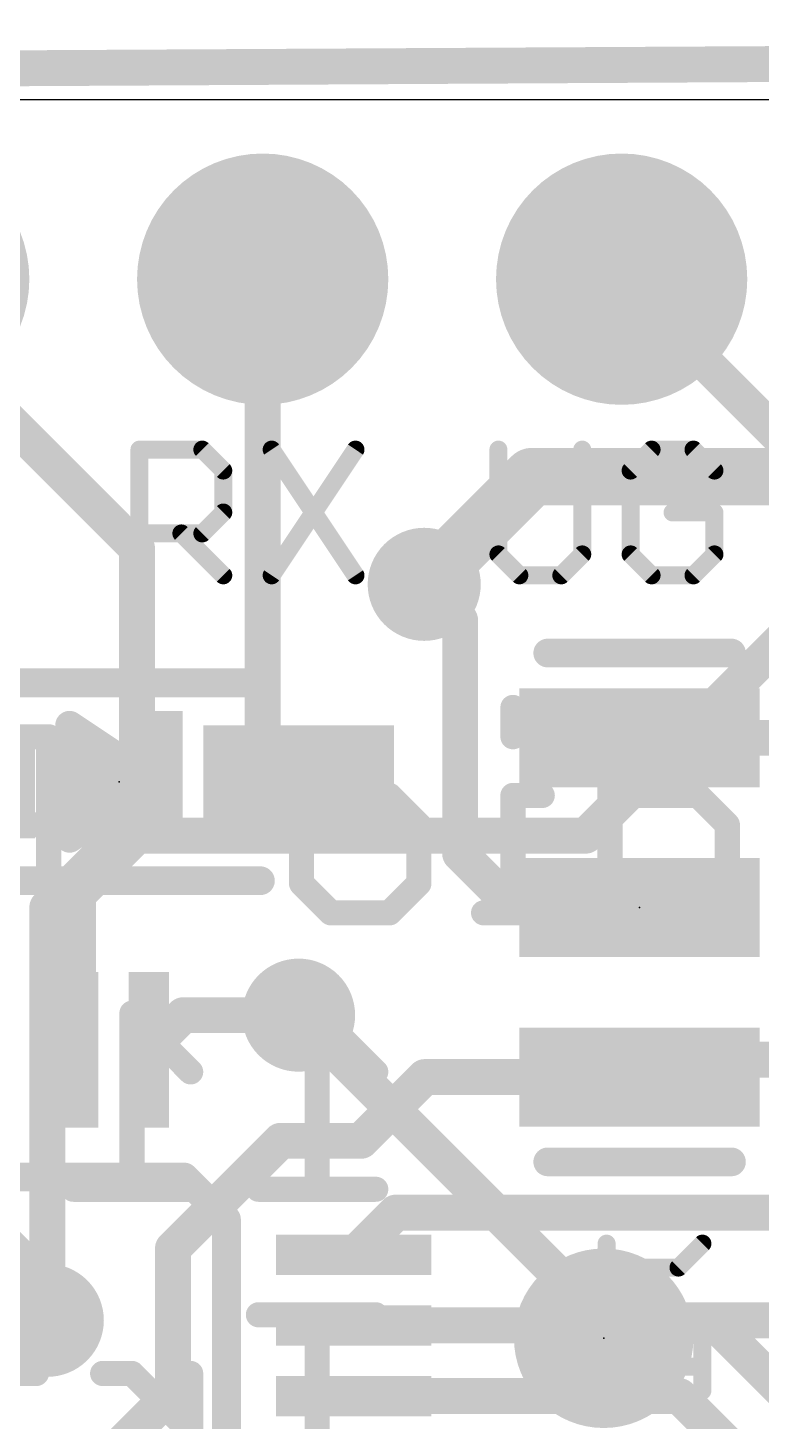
# Model space of a CAD drawing. Extents: x -0.5 to 47.2, y -0.5 to 23.4.
# Drawn here: x 18.66 to 23.85, y 13.51 to 23.37 of the extents above; entities that cross this region are included whole.
import ezdxf

# ---------------------------------------------------------------- set-up
doc = ezdxf.new("R2010")
doc.units = 0
for name, color, linetype in [('1', 12, 'CONTINUOUS'), ('16', 132, 'CONTINUOUS'), ('17', 110, 'CONTINUOUS'), ('18', 110, 'CONTINUOUS'), ('20', 53, 'CONTINUOUS'), ('21', 40, 'CONTINUOUS'), ('22', 6, 'CONTINUOUS'), ('23', 40, 'CONTINUOUS'), ('24', 6, 'CONTINUOUS')]:
    doc.layers.add(name, color=color, linetype=linetype)

# ---------------------------------------------------------------- blocks, each defined once
blk = doc.blocks.new('ROUNDP')
at = {"const_width": 0.5}
blk.add_lwpolyline([(0, -0.25, 1), (0, 0.25, 1), (0, -0.25)], format="xyb", dxfattribs=at)
blk = doc.blocks.new('RECT')
blk.add_solid([(-0.5, -0.5), (0.5, -0.5), (-0.5, 0.5), (0.5, 0.5)])
blk = doc.blocks.new('PIE')
at = {"const_width": 0.5}
blk.add_lwpolyline([(0, -0.25, 1), (0, 0.25, 1), (0, -0.25)], format="xyb", dxfattribs=at)
blk = doc.blocks.new('ROUNDV')
at = {"const_width": 0.5}
blk.add_lwpolyline([(0, -0.25, 1), (0, 0.25, 1), (0, -0.25)], format="xyb", dxfattribs=at)

msp = doc.modelspace()

# ---------------------------------------------------------------- linework, layer by layer
at = {"layer": '1'}
for points, const_width in [([(20.32, 18.288), (20.32, 21.59)], 0.254), ([(19.431, 19.685), (17.78, 21.336)], 0.254), ([(22.225, 20.193), (21.463, 19.431)], 0.4064), ([(32.258, 20.193), (22.225, 20.193)], 0.4064), ([(19.431, 17.653), (19.431, 19.685)], 0.254), ([(21.717, 19.177), (21.463, 19.431)], 0.254), ([(21.717, 17.526), (21.717, 19.177)], 0.254), ([(22.987, 18.345), (24.769, 18.345)], 0.254), ([(20.574, 18.034), (20.32, 18.288)], 0.254), ([(19.014, 17.236), (19.431, 17.653)], 0.254), ([(22.098, 17.145), (21.717, 17.526)], 0.254), ([(19.014, 16.138), (19.014, 17.236)], 0.254), ([(22.987, 17.145), (22.098, 17.145)], 0.254), ([(19.759, 16.383), (19.514, 16.138)], 0.254), ([(20.574, 16.383), (19.759, 16.383)], 0.254), ([(22.987, 15.945), (23.11, 16.068)], 0.254), ([(23.11, 16.068), (25.146, 16.068)], 0.254), ([(21.016, 15.494), (21.467, 15.945)], 0.254), ([(21.467, 15.945), (22.987, 15.945)], 0.254), ([(19.685, 14.732), (20.447, 15.494)], 0.254), ([(20.447, 15.494), (21.016, 15.494)], 0.254), ([(18.014, 15.26), (18.796, 14.478)], 0.254), ([(21.262, 14.986), (20.964, 14.688)], 0.254), ([(21.262, 14.986), (25.019, 14.986)], 0.254), ([(19.685, 13.716), (19.685, 14.732)], 0.254), ([(18.796, 14.478), (18.796, 14.224)], 0.254), ([(20.964, 14.188), (23.531, 14.188)], 0.254), ([(23.531, 14.188), (24.511, 13.208)], 0.254), ([(19.304, 13.335), (19.685, 13.716)], 0.254), ([(20.964, 13.688), (23.269, 13.688)], 0.254), ([(23.269, 13.688), (24.257, 12.7)], 0.254)]:
    msp.add_lwpolyline(points, dxfattribs=dict(at, const_width=const_width))
for points, const_width in [([(20.3835, 21.59, 1), (20.2565, 21.59)], 0.127), ([(22.225, 20.2946, 1), (22.225, 20.0914)], 0.2032), ([(22.2968, 20.1212, 1), (22.1532, 20.2648)], 0.2032), ([(19.4945, 19.685, 1), (19.3675, 19.685)], 0.127), ([(19.3861, 19.6401, 1), (19.4759, 19.7299)], 0.127), ([(21.3912, 19.5028, 1), (21.5348, 19.3592)], 0.2032), ([(21.5079, 19.4759, 1), (21.4181, 19.3861)], 0.127), ([(21.7805, 19.177, 1), (21.6535, 19.177)], 0.127), ([(21.6721, 19.1321, 1), (21.7619, 19.2219)], 0.127), ([(22.987, 18.4085, 1), (22.987, 18.2815)], 0.127), ([(20.3649, 18.3329, 1), (20.2751, 18.2431)], 0.127), ([(20.2565, 18.288, 1), (20.3835, 18.288)], 0.127), ([(20.5291, 17.9891, 1), (20.6189, 18.0789)], 0.127), ([(19.4759, 17.6081, 1), (19.3861, 17.6979)], 0.127), ([(19.3675, 17.653, 1), (19.4945, 17.653)], 0.127), ([(21.7619, 17.5709, 1), (21.6721, 17.4811)], 0.127), ([(21.6535, 17.526, 1), (21.7805, 17.526)], 0.127), ([(19.0775, 17.236, 1), (18.9505, 17.236)], 0.127), ([(18.9691, 17.2809, 1), (19.0589, 17.1911)], 0.127), ([(22.098, 17.2085, 1), (22.098, 17.0815)], 0.127), ([(22.0531, 17.1001, 1), (22.1429, 17.1899)], 0.127), ([(22.987, 17.0815, 1), (22.987, 17.2085)], 0.127), ([(19.759, 16.4465, 1), (19.759, 16.3195)], 0.127), ([(19.8039, 16.3381, 1), (19.7141, 16.4279)], 0.127), ([(20.574, 16.3195, 1), (20.574, 16.4465)], 0.127), ([(18.9505, 16.138, 1), (19.0775, 16.138)], 0.127), ([(19.4691, 16.1829, 1), (19.5589, 16.0931)], 0.127), ([(23.11, 16.1315, 1), (23.11, 16.0045)], 0.127), ([(23.1549, 16.0231, 1), (23.0651, 16.1129)], 0.127), ([(21.467, 16.0085, 1), (21.467, 15.8815)], 0.127), ([(21.5119, 15.9001, 1), (21.4221, 15.9899)], 0.127), ([(22.987, 15.8815, 1), (22.987, 16.0085)], 0.127), ([(22.9421, 15.9899, 1), (23.0319, 15.9001)], 0.127), ([(20.447, 15.5575, 1), (20.447, 15.4305)], 0.127), ([(20.4919, 15.4491, 1), (20.4021, 15.5389)], 0.127), ([(20.9711, 15.5389, 1), (21.0609, 15.4491)], 0.127), ([(21.016, 15.4305, 1), (21.016, 15.5575)], 0.127), ([(21.262, 15.0495, 1), (21.262, 14.9225)], 0.127), ([(21.3069, 14.9411, 1), (21.2171, 15.0309)], 0.127), ([(19.7485, 14.732, 1), (19.6215, 14.732)], 0.127), ([(19.6401, 14.7769, 1), (19.7299, 14.6871)], 0.127), ([(20.9191, 14.7329, 1), (21.0089, 14.6431)], 0.127), ([(18.8595, 14.478, 1), (18.7325, 14.478)], 0.127), ([(18.7511, 14.4331, 1), (18.8409, 14.5229)], 0.127), ([(20.964, 14.2515, 1), (20.964, 14.1245)], 0.127), ([(23.5759, 14.2329, 1), (23.4861, 14.1431)], 0.127), ([(23.531, 14.1245, 1), (23.531, 14.2515)], 0.127), ([(18.7325, 14.224, 1), (18.8595, 14.224)], 0.127), ([(19.7299, 13.6711, 1), (19.6401, 13.7609)], 0.127), ([(20.964, 13.7515, 1), (20.964, 13.6245)], 0.127), ([(23.3139, 13.7329, 1), (23.2241, 13.6431)], 0.127), ([(23.269, 13.6245, 1), (23.269, 13.7515)], 0.127), ([(19.6215, 13.716, 1), (19.7485, 13.716)], 0.127)]:
    msp.add_lwpolyline(points, format="xyb", dxfattribs=dict(at, const_width=const_width))
at = {"layer": '16'}
for points, const_width in [([(47.117, 23.241), (-0.381, 22.9764)], 0.254), ([(24.257, 20.193), (22.86, 21.59)], 0.254), ([(22.606, 17.653), (24.257, 19.304)], 0.254), ([(18.796, 17.145), (19.304, 17.653)], 0.254), ([(19.304, 17.653), (22.606, 17.653)], 0.254), ([(18.796, 14.224), (18.796, 17.145)], 0.254), ([(20.574, 16.383), (22.733, 14.224)], 0.254), ([(23.114, 14.097), (23.114, 14.224)], 0.4064), ([(22.733, 14.097), (23.114, 14.097)], 0.4064), ([(22.733, 14.224), (23.114, 14.224)], 0.254), ([(23.114, 14.224), (24.638, 14.224)], 0.254)]:
    msp.add_lwpolyline(points, dxfattribs=dict(at, const_width=const_width))
for points, const_width in [([(22.9049, 21.6349, 1), (22.8151, 21.5451)], 0.127), ([(19.304, 17.7165, 1), (19.304, 17.5895)], 0.127), ([(19.3489, 17.6081, 1), (19.2591, 17.6979)], 0.127), ([(22.5611, 17.6979, 1), (22.6509, 17.6081)], 0.127), ([(22.606, 17.5895, 1), (22.606, 17.7165)], 0.127), ([(18.8595, 17.145, 1), (18.7325, 17.145)], 0.127), ([(18.7511, 17.1899, 1), (18.8409, 17.1001)], 0.127), ([(20.6189, 16.4279, 1), (20.5291, 16.3381)], 0.127), ([(23.2156, 14.224, 1), (23.0124, 14.224)], 0.2032), ([(22.733, 14.1986, 1), (22.733, 13.9954)], 0.2032), ([(22.733, 14.2875, 1), (22.733, 14.1605)], 0.127), ([(22.6881, 14.1791, 1), (22.7779, 14.2689)], 0.127), ([(23.114, 14.2875, 1), (23.114, 14.1605)], 0.127), ([(23.114, 13.9954, 1), (23.114, 14.1986)], 0.2032), ([(23.114, 14.1605, 1), (23.114, 14.2875)], 0.127), ([(18.7325, 14.224, 1), (18.8595, 14.224)], 0.127), ([(23.0124, 14.097, 1), (23.2156, 14.097)], 0.2032)]:
    msp.add_lwpolyline(points, format="xyb", dxfattribs=dict(at, const_width=const_width))
at = {"layer": '20'}
msp.add_line((45.085, 22.86), (1.905, 22.86), dxfattribs=at)
at = {"layer": '21'}
for points, const_width in [([(19.4797, 20.3843, 1), (19.4162, 20.3843)], 0.0635), ([(19.448, 20.416, 1), (19.448, 20.3525)], 0.0635), ([(19.9153, 20.4067, 1), (19.8704, 20.3618)], 0.0635), ([(19.8929, 20.3525, 1), (19.8929, 20.416)], 0.0635), ([(20.4099, 20.4019, 1), (20.3571, 20.3666)], 0.0635), ([(21.0031, 20.3666, 1), (20.9503, 20.4019)], 0.0635), ([(22.0197, 20.3843, 1), (21.9562, 20.3843)], 0.0635), ([(22.6129, 20.3843, 1), (22.5494, 20.3843)], 0.0635), ([(23.0718, 20.416, 1), (23.0718, 20.3525)], 0.0635), ([(23.0942, 20.3618, 1), (23.0493, 20.4067)], 0.0635), ([(23.3908, 20.4067, 1), (23.3459, 20.3618)], 0.0635), ([(23.3684, 20.3525, 1), (23.3684, 20.416)], 0.0635), ([(20.0729, 20.236, 1), (20.0094, 20.236)], 0.0635), ([(20.0187, 20.2135, 1), (20.0636, 20.2584)], 0.0635), ([(22.901, 20.2584, 1), (22.946, 20.2135)], 0.0635), ([(22.9552, 20.236, 1), (22.8918, 20.236)], 0.0635), ([(23.4942, 20.2135, 1), (23.5391, 20.2584)], 0.0635), ([(20.0094, 19.9394, 1), (20.0729, 19.9394)], 0.0635), ([(20.0636, 19.9169, 1), (20.0187, 19.9618)], 0.0635), ([(23.2201, 19.9711, 1), (23.2201, 19.9076)], 0.0635), ([(23.5484, 19.9394, 1), (23.4849, 19.9394)], 0.0635), ([(23.5167, 19.9076, 1), (23.5167, 19.9711)], 0.0635), ([(19.448, 19.8228, 1), (19.448, 19.7593)], 0.0635), ([(19.767, 19.8135, 1), (19.7221, 19.7686)], 0.0635), ([(19.8704, 19.8135, 1), (19.9153, 19.7686)], 0.0635), ([(19.8929, 19.7593, 1), (19.8929, 19.8228)], 0.0635), ([(21.9562, 19.6428, 1), (22.0197, 19.6428)], 0.0635), ([(22.0104, 19.6652, 1), (21.9655, 19.6203)], 0.0635), ([(22.5494, 19.6428, 1), (22.6129, 19.6428)], 0.0635), ([(22.6036, 19.6203, 1), (22.5587, 19.6652)], 0.0635), ([(22.946, 19.6652, 1), (22.901, 19.6203)], 0.0635), ([(22.8918, 19.6428, 1), (22.9552, 19.6428)], 0.0635), ([(23.4849, 19.6428, 1), (23.5484, 19.6428)], 0.0635), ([(23.5391, 19.6203, 1), (23.4942, 19.6652)], 0.0635), ([(19.4162, 19.4945, 1), (19.4797, 19.4945)], 0.0635), ([(20.0187, 19.472, 1), (20.0636, 19.517)], 0.0635), ([(20.3571, 19.5121, 1), (20.4099, 19.4769)], 0.0635), ([(20.9503, 19.4769, 1), (21.0031, 19.5121)], 0.0635), ([(22.1363, 19.5263, 1), (22.1363, 19.4628)], 0.0635), ([(22.1138, 19.472, 1), (22.1587, 19.517)], 0.0635), ([(22.4104, 19.517, 1), (22.4553, 19.472)], 0.0635), ([(22.4329, 19.4628, 1), (22.4329, 19.5263)], 0.0635), ([(23.0718, 19.5263, 1), (23.0718, 19.4628)], 0.0635), ([(23.0493, 19.472, 1), (23.0942, 19.517)], 0.0635), ([(23.3459, 19.517, 1), (23.3908, 19.472)], 0.0635), ([(23.3684, 19.4628, 1), (23.3684, 19.5263)], 0.0635), ([(22.337, 18.9958, 1), (22.337, 18.8942)], 0.1016), ([(23.637, 18.8942, 1), (23.637, 18.9958)], 0.1016), ([(20.304, 18.6832, 1), (20.304, 18.7848)], 0.1016), ([(19.0048, 18.434, 1), (18.9032, 18.434)], 0.1016), ([(18.9822, 18.4763, 1), (18.9258, 18.3917)], 0.1016), ([(19.1548, 18.234, 1), (19.0532, 18.234)], 0.1016), ([(19.1322, 18.2763, 1), (19.0758, 18.1917)], 0.1016), ([(19.104, 18.1356, 1), (19.104, 18.034)], 0.1016), ([(19.3278, 18.034, 1), (19.3278, 18.1356)], 0.1016), ([(19.4322, 17.9917, 1), (19.3758, 18.0763)], 0.1016), ([(19.3758, 17.9917, 1), (19.4322, 18.0763)], 0.1016), ([(19.5822, 17.9917, 1), (19.5258, 18.0763)], 0.1016), ([(19.5258, 17.9917, 1), (19.5822, 18.0763)], 0.1016), ([(19.104, 17.9324, 1), (19.104, 17.8308)], 0.1016), ([(19.1754, 17.8308, 1), (19.1754, 17.9324)], 0.1016), ([(19.0758, 17.8763, 1), (19.1322, 17.7917)], 0.1016), ([(19.0532, 17.834, 1), (19.1548, 17.834)], 0.1016), ([(18.9258, 17.6763, 1), (18.9822, 17.5917)], 0.1016), ([(18.9032, 17.634, 1), (19.0048, 17.634)], 0.1016), ([(20.304, 17.2832, 1), (20.304, 17.3848)], 0.1016), ([(22.337, 15.3958, 1), (22.337, 15.2942)], 0.1016), ([(23.637, 15.2942, 1), (23.637, 15.3958)], 0.1016), ([(19.7999, 15.2739, 1), (19.7281, 15.2021)], 0.1016), ([(19.764, 15.1872, 1), (19.764, 15.2888)], 0.1016), ([(20.1148, 14.938, 1), (20.0132, 14.938)], 0.1016), ([(20.0281, 14.9021, 1), (20.0999, 14.9739)], 0.1016), ([(22.7853, 14.7666, 1), (22.7218, 14.7666)], 0.0635), ([(23.454, 14.7442, 1), (23.409, 14.7891)], 0.0635), ([(22.5841, 14.6289, 1), (22.5841, 14.5654)], 0.0635), ([(23.2396, 14.6196, 1), (23.2845, 14.5747)], 0.0635), ([(23.262, 14.5654, 1), (23.262, 14.6289)], 0.0635), ([(22.7218, 14.4277, 1), (22.7853, 14.4277)], 0.0635), ([(23.4632, 14.065, 1), (23.3998, 14.065)], 0.0635), ([(22.2452, 13.9273, 1), (22.2452, 13.8637)], 0.0635), ([(22.4146, 13.8637, 1), (22.4146, 13.9273)], 0.0635), ([(22.7536, 13.9273, 1), (22.7536, 13.8637)], 0.0635), ([(22.7853, 13.8955, 1), (22.7218, 13.8955)], 0.0635), ([(23.4315, 13.8637, 1), (23.4315, 13.9273)], 0.0635), ([(22.7218, 13.726, 1), (22.7853, 13.726)], 0.0635), ([(23.3998, 13.726, 1), (23.4632, 13.726)], 0.0635)]:
    msp.add_lwpolyline(points, format="xyb", dxfattribs=dict(at, const_width=const_width))
for points, const_width in [([(19.448, 19.4945), (19.448, 20.3843)], 0.127), ([(19.448, 20.3843), (19.8929, 20.3843)], 0.127), ([(19.8929, 20.3843), (20.0412, 20.236)], 0.127), ([(20.3835, 20.3843), (20.9767, 19.4945)], 0.127), ([(20.9767, 20.3843), (20.3835, 19.4945)], 0.127), ([(21.988, 20.3843), (21.988, 19.6428)], 0.127), ([(22.5812, 19.6428), (22.5812, 20.3843)], 0.127), ([(23.0718, 20.3843), (22.9235, 20.236)], 0.127), ([(23.3684, 20.3843), (23.0718, 20.3843)], 0.127), ([(23.5167, 20.236), (23.3684, 20.3843)], 0.127), ([(20.0412, 20.236), (20.0412, 19.9394)], 0.127), ([(22.9235, 20.236), (22.9235, 19.6428)], 0.127), ([(20.0412, 19.9394), (19.8929, 19.7911)], 0.127), ([(23.5167, 19.9394), (23.2201, 19.9394)], 0.127), ([(23.5167, 19.6428), (23.5167, 19.9394)], 0.127), ([(19.8929, 19.7911), (19.448, 19.7911)], 0.127), ([(19.7446, 19.7911), (20.0412, 19.4945)], 0.127), ([(21.988, 19.6428), (22.1363, 19.4945)], 0.127), ([(22.4329, 19.4945), (22.5812, 19.6428)], 0.127), ([(22.9235, 19.6428), (23.0718, 19.4945)], 0.127), ([(23.3684, 19.4945), (23.5167, 19.6428)], 0.127), ([(22.1363, 19.4945), (22.4329, 19.4945)], 0.127), ([(23.0718, 19.4945), (23.3684, 19.4945)], 0.127), ([(22.337, 18.945), (23.637, 18.945)], 0.2032), ([(18.304, 18.734), (20.304, 18.734)], 0.2032), ([(18.954, 17.634), (18.954, 18.434)], 0.2032), ([(18.954, 18.434), (19.554, 18.034)], 0.2032), ([(19.104, 17.834), (19.104, 18.234)], 0.2032), ([(19.104, 18.234), (19.404, 18.034)], 0.2032), ([(19.104, 18.0848), (19.3278, 18.0848)], 0.2032), ([(19.554, 18.034), (18.954, 17.634)], 0.2032), ([(19.404, 18.034), (19.104, 17.834)], 0.2032), ([(19.104, 17.8816), (19.1754, 17.8816)], 0.2032), ([(20.304, 17.334), (18.304, 17.334)], 0.2032), ([(23.637, 15.345), (22.337, 15.345)], 0.2032), ([(19.764, 15.238), (13.764, 15.238)], 0.2032), ([(20.064, 14.938), (19.764, 15.238)], 0.2032), ([(20.064, 8.938), (20.064, 14.938)], 0.2032), ([(22.7536, 14.4277), (22.7536, 14.7666)], 0.127), ([(23.262, 14.5971), (23.4315, 14.7666)], 0.127), ([(22.5841, 14.5971), (23.262, 14.5971)], 0.127), ([(23.4315, 13.726), (23.4315, 14.065)], 0.127), ([(22.2452, 13.8955), (22.4146, 13.8955)], 0.127), ([(22.7536, 13.726), (22.7536, 13.8955)], 0.127), ([(22.7536, 13.8955), (23.4315, 13.8955)], 0.127)]:
    msp.add_lwpolyline(points, dxfattribs=dict(at, const_width=const_width))
at = {"layer": '22', "const_width": 0.1778}
for points in [[(22.0908, 18.5602), (22.0908, 18.3526)], [(18.8058, 18.3526), (17.9754, 18.3526)], [(18.8058, 17.1069), (18.8058, 18.3526)], [(22.7777, 18.3526), (22.7777, 17.1069)], [(20.5948, 17.7297), (20.8024, 17.9373)], [(20.8024, 17.9373), (21.2177, 17.9373)], [(21.2177, 17.9373), (21.4253, 17.7297)], [(22.2984, 17.9373), (22.0908, 17.9373)], [(22.0908, 17.9373), (22.0908, 17.1069)], [(23.4005, 17.9373), (22.7777, 17.9373)], [(23.6081, 17.7297), (23.4005, 17.9373)], [(18.8058, 17.7297), (18.3906, 17.7297)], [(20.5948, 17.3145), (20.5948, 17.7297)], [(21.4253, 17.7297), (21.4253, 17.3145)], [(23.6081, 17.3145), (23.6081, 17.7297)], [(20.8024, 17.1069), (20.5948, 17.3145)], [(21.4253, 17.3145), (21.2177, 17.1069)], [(23.4005, 17.1069), (23.6081, 17.3145)], [(21.2177, 17.1069), (20.8024, 17.1069)], [(22.2984, 17.1069), (21.8832, 17.1069)], [(22.7777, 17.1069), (23.4005, 17.1069)], [(19.8104, 15.9815), (19.3952, 16.3968)], [(19.3952, 16.3968), (19.3952, 15.1511)], [(21.1201, 15.9815), (20.7049, 16.3968)], [(20.7049, 16.3968), (20.7049, 15.1511)], [(19.8104, 15.1511), (18.9799, 15.1511)], [(21.1201, 15.1511), (20.2897, 15.1511)], [(21.1201, 14.2632), (20.2897, 14.2632)], [(20.7049, 13.0175), (20.7049, 14.2632)], [(18.7189, 13.8479), (18.5113, 13.8479)], [(19.3952, 13.8479), (19.1875, 13.8479)], [(19.8104, 13.4327), (19.3952, 13.8479)], [(19.8104, 13.0175), (19.8104, 13.8479)]]:
    msp.add_lwpolyline(points, dxfattribs=at)
at = {"layer": '22', "const_width": 0.0889}
for points in [[(22.1353, 18.5602, 1), (22.0464, 18.5602)], [(18.8503, 18.3526, 1), (18.7614, 18.3526)], [(18.8058, 18.3081, 1), (18.8058, 18.397)], [(22.8221, 18.3526, 1), (22.7332, 18.3526)], [(22.0464, 18.3526, 1), (22.1353, 18.3526)], [(20.8024, 17.9818, 1), (20.8024, 17.8929)], [(20.8339, 17.9059, 1), (20.771, 17.9688)], [(21.2491, 17.9688, 1), (21.1862, 17.9059)], [(21.2177, 17.8929, 1), (21.2177, 17.9818)], [(22.0908, 17.9818, 1), (22.0908, 17.8929)], [(22.1353, 17.9373, 1), (22.0464, 17.9373)], [(22.2984, 17.8929, 1), (22.2984, 17.9818)], [(22.7777, 17.9818, 1), (22.7777, 17.8929)], [(23.432, 17.9688, 1), (23.3691, 17.9059)], [(23.4005, 17.8929, 1), (23.4005, 17.9818)], [(18.8058, 17.6853, 1), (18.8058, 17.7742)], [(20.5634, 17.7612, 1), (20.6263, 17.6983)], [(20.6393, 17.7297, 1), (20.5504, 17.7297)], [(21.4697, 17.7297, 1), (21.3808, 17.7297)], [(21.3938, 17.6983, 1), (21.4567, 17.7612)], [(23.6526, 17.7297, 1), (23.5637, 17.7297)], [(23.5767, 17.6983, 1), (23.6396, 17.7612)], [(20.6263, 17.3459, 1), (20.5634, 17.2831)], [(20.5504, 17.3145, 1), (20.6393, 17.3145)], [(21.3808, 17.3145, 1), (21.4697, 17.3145)], [(21.4567, 17.2831, 1), (21.3938, 17.3459)], [(23.5637, 17.3145, 1), (23.6526, 17.3145)], [(23.6396, 17.2831, 1), (23.5767, 17.3459)], [(20.8024, 17.1514, 1), (20.8024, 17.0624)], [(20.771, 17.0755, 1), (20.8339, 17.1383)], [(21.1862, 17.1383, 1), (21.2491, 17.0755)], [(21.2177, 17.0624, 1), (21.2177, 17.1514)], [(21.8832, 17.1514, 1), (21.8832, 17.0624)], [(22.2984, 17.0624, 1), (22.2984, 17.1514)], [(22.7777, 17.1514, 1), (22.7777, 17.0624)], [(23.3691, 17.1383, 1), (23.432, 17.0755)], [(23.4005, 17.0624, 1), (23.4005, 17.1514)], [(18.7614, 17.1069, 1), (18.8503, 17.1069)], [(22.0464, 17.1069, 1), (22.1353, 17.1069)], [(22.7332, 17.1069, 1), (22.8221, 17.1069)], [(19.4266, 16.4282, 1), (19.3637, 16.3653)], [(19.4396, 16.3968, 1), (19.3507, 16.3968)], [(20.7493, 16.3968, 1), (20.6604, 16.3968)], [(20.7363, 16.4282, 1), (20.6735, 16.3653)], [(19.7789, 15.9501, 1), (19.8418, 16.013)], [(21.0887, 15.9501, 1), (21.1515, 16.013)], [(18.9799, 15.1956, 1), (18.9799, 15.1067)], [(19.3507, 15.1511, 1), (19.4396, 15.1511)], [(19.8104, 15.1067, 1), (19.8104, 15.1956)], [(20.2897, 15.1956, 1), (20.2897, 15.1067)], [(20.6604, 15.1511, 1), (20.7493, 15.1511)], [(21.1201, 15.1067, 1), (21.1201, 15.1956)], [(20.2897, 14.3076, 1), (20.2897, 14.2187)], [(20.7493, 14.2632, 1), (20.6604, 14.2632)], [(21.1201, 14.2187, 1), (21.1201, 14.3076)], [(18.7189, 13.8035, 1), (18.7189, 13.8924)], [(19.1875, 13.8924, 1), (19.1875, 13.8035)], [(19.4266, 13.8794, 1), (19.3637, 13.8165)], [(19.3952, 13.8035, 1), (19.3952, 13.8924)], [(19.8548, 13.8479, 1), (19.7659, 13.8479)]]:
    msp.add_lwpolyline(points, format="xyb", dxfattribs=at)
at = {"layer": '23'}
for p in [(19.304, 18.034), (22.987, 17.145)]:
    msp.add_point(p, dxfattribs=at)
at = {"layer": '24'}
msp.add_point((22.733, 14.097), dxfattribs=at)

# ---------------------------------------------------------------- block references
at = {"layer": '1'}
for p, xscale, yscale, rotation in [((22.987, 18.345), 0.7, 1.7, 270), ((18.034, 18.034), 1.35, 0.8, 180), ((20.574, 18.034), 1.35, 0.8, 180), ((22.987, 17.145), 0.7, 1.7, 270), ((19.014, 16.138), 1.1, 0.285, 90), ((19.514, 16.138), 1.1, 0.285, 90), ((22.987, 15.945), 0.7, 1.7, 270), ((20.964, 14.688), 0.285, 1.1, 90), ((20.964, 14.188), 0.285, 1.1, 90), ((20.964, 13.688), 0.285, 1.1, 90)]:
    msp.add_blockref('RECT', p, dxfattribs=dict(at, xscale=xscale, yscale=yscale, rotation=rotation))
at = {"layer": '16', "xscale": 1.27, "yscale": 1.27}
msp.add_blockref('PIE', (22.733, 14.097), dxfattribs=at)
at = {"layer": '17', "xscale": 1.778, "yscale": 1.778, "rotation": 90}
for p in [(17.78, 21.59), (17.78, 21.59), (20.32, 21.59), (20.32, 21.59), (22.86, 21.59), (22.86, 21.59)]:
    msp.add_blockref('ROUNDP', p, dxfattribs=at)
at = {"layer": '18', "xscale": 0.8001, "yscale": 0.8001}
for p in [(21.463, 19.431), (21.463, 19.431), (20.574, 16.383), (20.574, 16.383), (18.796, 14.224), (18.796, 14.224)]:
    msp.add_blockref('ROUNDV', p, dxfattribs=at)
at = {"layer": '21', "xscale": 0.2, "rotation": 180}
msp.add_blockref('RECT', (19.654, 18.034), dxfattribs=at)

doc.saveas('drawing.dxf')
